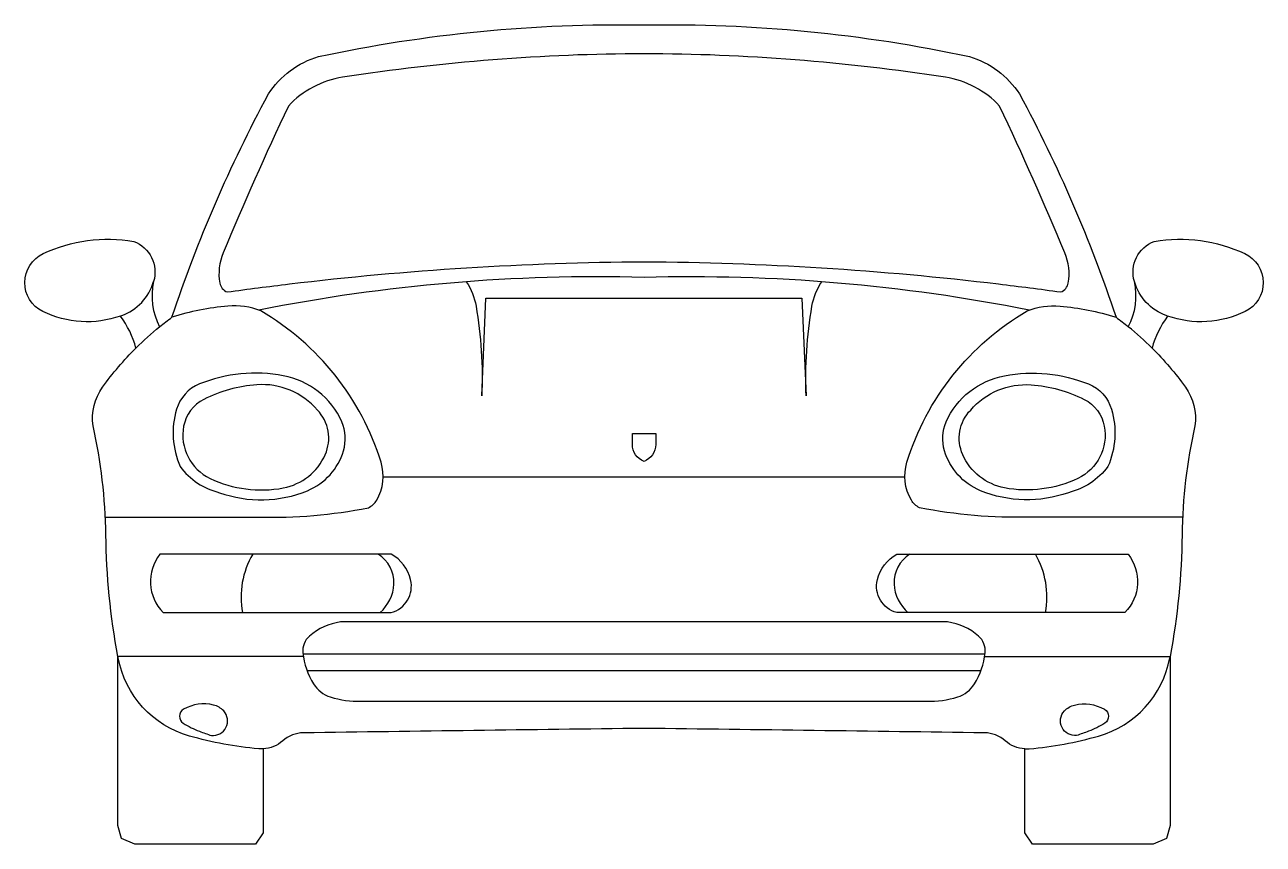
# Model space of a CAD drawing. Extents: x -171 to 1750, y 0 to 1271.
import ezdxf

# ---------------------------------------------------------------- set-up
doc = ezdxf.new("R2010")
doc.units = 0
doc.layers.add('CP-CAR', color=7, linetype='CONTINUOUS')

msp = doc.modelspace()

# ---------------------------------------------------------------- linework, layer by layer
at = {"layer": 'CP-CAR'}
msp.add_line((385.1, 569.8), (1194.2, 569.8), dxfattribs=at)
for points in [[(789.7, 179.7, 0.000557), (261.6, 172.8, 0.183716), (229.3, 160.4, -0.171744), (198.9, 147.9), (198.9, 17.5), (187.2, 0), (0, 0), (-20.5, 8.8), (-26.3, 29.2), (-26.3, 291.3, -0.042839), (-44.9, 479.9, 0.052298), (-64.8, 649, -0.194835), (-50.1, 709.1, -0.040834), (1.8, 769.8, 0.092535), (-22.3, 819.4, -0.20081), (-142.7, 826.4, -0.630085), (-142, 916.3, -0.153001), (-1.8, 935.3, -0.391104), (29.1, 872.8, 0.179826), (38.5, 802.9, -0.012315), (57.6, 817.6, -0.043421), (207.2, 1163.9, -0.178274), (285.1, 1222.1, -0.056897), (789.7, 1271, -0.056897), (1294.3, 1222.1, -0.178274), (1372.1, 1163.9, -0.043421), (1521.7, 817.6, -0.012315), (1540.8, 802.9, 0.179826), (1550.2, 872.8, -0.391104), (1581.1, 935.3, -0.153001), (1721.3, 916.3, -0.630085), (1722.1, 826.4, -0.20081), (1601.7, 819.4, 0.092535), (1577.6, 769.8, -0.040834), (1629.4, 709.1, -0.194835), (1644.1, 649, 0.052298), (1624.2, 479.9, -0.042839), (1605.7, 291.3), (1605.7, 29.2), (1599.8, 8.8), (1579.3, 0), (1392.2, 0), (1380.5, 17.5), (1380.5, 147.9, -0.171744), (1350, 160.4, 0.183716), (1317.8, 172.8, 0.000557)], [(789.7, 1226.3, 0.038025), (322.2, 1189.8, 0.16873), (238.1, 1145.1, 0.011179), (137, 917.4, 0.142163), (131.7, 870.6, 0.273169), (143.4, 856.8, -0.004302), (239.7, 869.2, -0.028578), (789.7, 903.6, -0.028578), (1339.6, 869.2, -0.004302), (1436, 856.8, 0.273169), (1447.7, 870.6, 0.142163), (1442.4, 917.4, 0.011179), (1341.2, 1145.1, 0.16873), (1257.1, 1189.8, 0.038025)], [(230.3, 726.9, 0.143065), (100.2, 714, 0.229597), (64.7, 674.8, 0.175365), (70.2, 585.9, 0.174928), (131.5, 545.4, 0.185477), (267.7, 548.5, 0.227747), (323.6, 610.4, 0.171948), (321.1, 655.2, 0.246382)], [(1349, 726.9, -0.143065), (1479.1, 714, -0.229597), (1514.7, 674.8, -0.175365), (1509.2, 585.9, -0.174928), (1447.8, 545.4, -0.185477), (1311.6, 548.5, -0.227747), (1255.8, 610.4, -0.171948), (1258.2, 655.2, -0.246382)], [(283.1, 673.6, 0.237019), (189.2, 712.8, 0.100227), (107, 690.1, 0.233075), (75.7, 648.4, 0.340141), (116.8, 567.5, 0.159435), (230.3, 552.8, 0.246078), (295.3, 604.3, 0.305869)], [(1296.3, 673.6, -0.237019), (1390.1, 712.8, -0.100227), (1472.4, 690.1, -0.233075), (1503.6, 648.4, -0.340141), (1462.5, 567.5, -0.159435), (1349, 552.8, -0.246078), (1284, 604.3, -0.305869)], [(789.7, 637), (807.8, 637), (807.8, 620.2, -0.29829), (789.7, 593.9, -0.29829), (771.6, 620.2), (771.6, 637)], [(38.9, 450, 0.377819), (43.9, 359.4), (397.3, 359.4, 0.411926), (427.6, 410.5, 0.203963), (397.8, 450)], [(1181.6, 450), (1540.5, 450, -0.377819), (1535.5, 359.4), (1182, 359.4, -0.411926), (1151.7, 410.5, -0.203963)], [(100.2, 175.2, 0.012503), (118.7, 168.7, 0.689365), (137.8, 206.8, 0.149911), (122, 216, 0.188448), (75.7, 209.5, 0.567984), (75.1, 187.7, 0.04969)], [(1479.2, 175.2, -0.012503), (1460.6, 168.7, -0.689365), (1441.6, 206.8, -0.149911), (1457.4, 216, -0.188448), (1503.7, 209.5, -0.567984), (1504.2, 187.7, -0.04969)]]:
    msp.add_lwpolyline(points, format="xyb", close=True, dxfattribs=at)
for points in [[(-22.3, 819.4, 0.003312), (-20.4, 820.1, 0.237546), (29.1, 872.8, 0.237546)], [(1387.1, 828.6, 0.055904), (789.7, 879.3, 0.055904), (192.2, 828.6, 0.055904)], [(514.1, 872.7, -0.104464), (529.2, 834.7, -0.053048), (538.1, 695.4), (544.6, 847.4), (789.7, 847.4), (1034.7, 847.4), (1041.2, 695.4, -0.053048), (1050.2, 834.7, -0.104464), (1065.3, 872.7)], [(1601.7, 819.4, -0.003312), (1599.7, 820.1, -0.237546), (1550.2, 872.8, -0.237546)], [(-45.7, 507.6), (191.7, 507.6, 0.056507), (362.2, 522.1, 0.154981), (375.1, 533.8, 0.209996), (381.8, 592.6, 0.187846), (195.3, 827.5, 0.115584), (144.4, 834.8, 0.05473), (57.6, 817.6, 0.05473)], [(1625.1, 507.6), (1387.7, 507.6, -0.056507), (1217.1, 522.1, -0.154981), (1204.3, 533.8, -0.209996), (1197.5, 592.6, -0.187846), (1384, 827.5, -0.115584), (1434.9, 834.8, -0.05473), (1521.7, 817.6, -0.05473)], [(1.8, 769.8, -0.025259), (38.5, 802.9, -0.043421)], [(1577.6, 769.8, 0.025259), (1540.8, 802.9, 0.043421)], [(182.8, 450, 0.179988), (166.9, 359.4, 0.179988)], [(380.3, 359.4, 0.207734), (401.7, 403.6, 0.269599), (377.3, 450, 0.269599)], [(1202, 450, 0.269599), (1177.6, 403.6, 0.207734), (1199.1, 359.4)], [(1412.4, 359.4, 0.179988), (1396.6, 450, 0.179988)], [(1302.2, 248.7, 0.112106), (1318.7, 296.9, 0.244044), (1308.6, 322.9, 0.14801), (1260.4, 344.8), (319, 344.8, 0.14801), (270.8, 322.9, 0.244044), (260.6, 296.9, 0.112106), (277.2, 248.7, 0.179676), (303.1, 228.5, 0.086464), (351, 222.1), (1228.3, 222.1, 0.086464), (1276.2, 228.5)], [(198.9, 147.9, -0.034609), (192.1, 148, -0.047661), (84.6, 167.9, -0.284063), (-25.9, 289, -0.00054), (-26.3, 291.3, 0.052298)], [(1380.4, 147.9, 0.034609), (1387.2, 148, 0.047661), (1494.7, 167.9, 0.284063), (1605.2, 289, 0.00054), (1605.7, 291.3, -0.052298)]]:
    msp.add_lwpolyline(points, format="xyb", dxfattribs=at)
for points in [[(261.4, 291.3), (-26.3, 291.3)], [(1318.5, 295.1), (260.8, 295.1)], [(1318, 291.3), (1605.7, 291.3)], [(1312, 268.8), (267.3, 268.8)]]:
    msp.add_lwpolyline(points, dxfattribs=at)
msp.add_arc((1262, 273.6), 47.3, 287.5384, 328.2824, dxfattribs=at)

doc.saveas('drawing.dxf')
